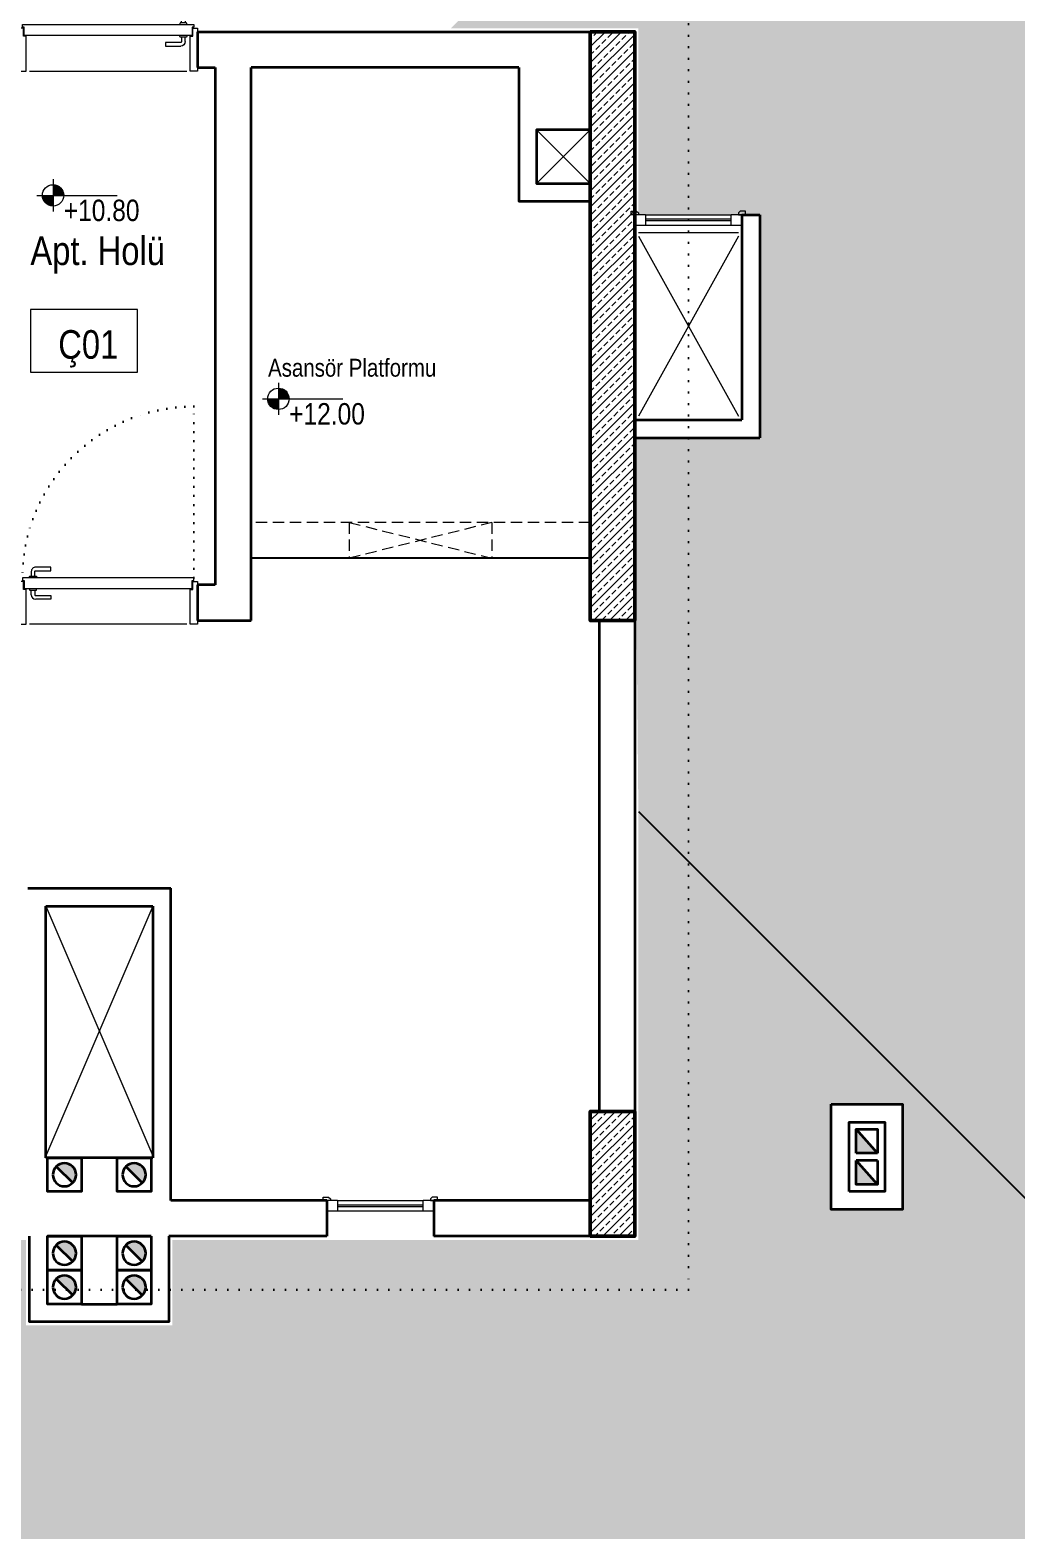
# Model space of a CAD drawing. Header units: millimetres. Extents: x 1852829 to 1882754, y -270850 to -231658.
# Drawn here: x 1869724 to 1870276, y -243653 to -242812 of the extents above; entities that cross this region are included whole.
import ezdxf
from ezdxf.enums import TextEntityAlignment as Align

# ---------------------------------------------------------------- set-up
doc = ezdxf.new("R2010")
doc.units = ezdxf.units.MM
for name, pattern in [('DOT', [0.25, 0, -0.25]), ('izdüşüm arka', [3.175, 0, -3.175]), ('izdüşüm ön', [9.525, 6.35, -3.175])]:
    doc.linetypes.add(name, pattern=pattern)
for name, color, linetype, lineweight in [('a_ba', 6, 'Continuous', 50), ('a_doğrama', 251, 'Continuous', 20), ('a_duvar', 251, 'Continuous', 35), ('a_görünüş', 32, 'Continuous', 25), ('a_görünüş_ince', 8, 'Continuous', 20), ('a_hatch_ba', 252, 'Continuous', 13), ('a_hatch_misc', 251, 'Continuous', 15), ('a_izdüşüm_arka', 251, 'izdüşüm arka', 30), ('a_izdüşüm_ön', 6, 'izdüşüm ön', 9), ('a_not_kot', 251, 'Continuous', 13), ('a_not_mahal', 253, 'Continuous', 5), ('a_not_misc', 144, 'Continuous', 5), ('a_not_text', 7, 'Continuous', 13)]:
    doc.layers.add(name, color=color, linetype=linetype, lineweight=lineweight)
doc.styles.get("Standard").update_dxf_attribs({"font": 'ARIALN.TTF'})

# ---------------------------------------------------------------- blocks, each defined once
blk = doc.blocks.new('baca_şönt')
at = {"layer": 'a_duvar'}
h = blk.add_hatch(color=256, dxfattribs=at)
h.dxf.hatch_style = 1
h.paths.add_polyline_path([(21.5, -5), (21.5, -17), (35, -17)])
h.paths.add_polyline_path([(4, -5), (4, -17), (17.5, -17)])
for p, q in [((4, -5), (17.5, -17)), ((17.5, -5), (17.5, -17)), ((21.5, -5), (21.5, -17)), ((21.5, -5), (35, -17))]:
    blk.add_line(p, q, dxfattribs=at)
blk.add_lwpolyline([(0, -21), (39, -21), (39, -1), (0, -1)], close=True, dxfattribs=at)
for points in [[(17.5, -5), (4, -5), (4, -17), (17.5, -17)], [(21.5, -17), (35, -17), (35, -5), (21.5, -5)]]:
    blk.add_lwpolyline(points, dxfattribs=at)
blk = doc.blocks.new('baca_müstakil')
at = {"layer": 'a_duvar'}
h = blk.add_hatch(color=256, dxfattribs=at)
h.dxf.hatch_style = 1
h.paths.add_polyline_path([(4.9, -4.9, 0.198912), (3, -9.5, 0.668179), (14.1, -14.1)])
blk.add_line((4.9, -4.9), (14.1, -14.1), dxfattribs=at)
blk.add_lwpolyline([(0, -19), (19, -19), (19, 0), (0, 0)], close=True, dxfattribs=at)
blk.add_circle((9.5, -9.5), 6.5, dxfattribs=at)
blk = doc.blocks.new('K1')
at = {"layer": 'a_doğrama', "color": 251}
for points in [[(-17.5, -2.5), (-22, -2.5), (-22, 0), (2, 0), (2, -4), (-17.5, -4), (-17.5, -2.5)], [(-27.5, -93.1), (-25, -93.1)], [(-17.5, -97.5), (-22, -97.5), (-22, -100), (2, -100), (2, -96), (-17.5, -96), (-17.5, -97.5)], [(-14.5, -93.1), (-17, -93.1)]]:
    blk.add_lwpolyline(points, dxfattribs=at)
blk.add_lwpolyline([(-18, -14), (-18, -4), (-18, -3), (-22.5, -3), (-22.5, -2.5), (-22.5, -2), (-24, -2), (-24, -2.5), (-24, -12.5), (-24, -88), (-24, -97.5), (-24, -98), (-22.5, -98), (-22.5, -97.5), (-22.5, -97), (-18, -97), (-18, -96), (-18, -86.5)], close=True, dxfattribs=at)
for points in [[(-25, -91.1), (-27.5, -91.1, -0.414214), (-28, -90.6), (-28, -82.1), (-30, -82.1), (-30, -90.6)], [(-17, -91.1), (-14.5, -91.1, 0.414214), (-14, -90.6), (-14, -82.1), (-12, -82.1), (-12, -90.6)], [(-24, -94.1), (-24.5, -94.1, -0.414214), (-25, -93.6), (-25, -90.6, -0.414214), (-24.5, -90.1), (-24, -90.1)], [(-18, -94.1), (-17.5, -94.1, 0.414214), (-17, -93.6), (-17, -90.6, 0.414214), (-17.5, -90.1), (-18, -90.1)]]:
    blk.add_lwpolyline(points, format="xyb", dxfattribs=at)
for centre, start, end in [((-27.5, -90.6), 180, 270), ((-14.5, -90.6), 270, 0)]:
    blk.add_arc(centre, 2.5, start, end, dxfattribs=at)
at = {"layer": 'a_görünüş_ince', "color": 251}
blk.add_line((2, -6), (2, -94), dxfattribs=at)
at = {"layer": 'a_izdüşüm_arka', "color": 251, "linetype": 'DOT', "ltscale": 20}
blk.add_line((-24, -2), (-120, -2), dxfattribs=at)
blk.add_arc((-24, -2), 96, 180, 270, dxfattribs=at)
blk = doc.blocks.new('sembol_kot')
at = {"layer": 'a_not_kot'}
for points in [[(0, 10), (0, 0), (10, 0, 0.414214)], [(0, 0), (-10, 0, 0.414214), (0, -10)]]:
    blk.add_hatch(color=256, dxfattribs=at).paths.add_polyline_path(points)
for p, q in [((0, 15), (0, -15)), ((-15, 0), (60, 0))]:
    blk.add_line(p, q, dxfattribs=at)
blk.add_circle((0, 0), 10, dxfattribs=at)
blk = doc.blocks.new('M1')
at = {"layer": 'a_doğrama', "linetype": 'Continuous'}
for p, q in [((-24, 6), (-30, 6)), ((-30, 0), (-30, 6)), ((-24, 0), (-30, 0)), ((-24, 0), (-24, 6)), ((30, 6), (24, 6)), ((24, 6), (24, 0)), ((30, 0), (30, 6)), ((30, 0), (24, 0))]:
    blk.add_line(p, q, dxfattribs=at)
at = {"layer": 'a_doğrama'}
for p, q in [((24, 3.5), (-24, 3.5)), ((24, 2.5), (-24, 2.5))]:
    blk.add_line(p, q, dxfattribs=at)
for points in [[(-28, -1), (-28, 0), (-32, 0), (-32, -2), (-29, -2)], [(28, -1), (28, 0), (32, 0), (32, -2), (29, -2)]]:
    blk.add_lwpolyline(points, close=True, dxfattribs=at)
at = {"layer": 'a_görünüş_ince'}
for p, q in [((24, 6), (-24, 6)), ((-24, 0), (24, 0))]:
    blk.add_line(p, q, dxfattribs=at)

msp = doc.modelspace()

# ---------------------------------------------------------------- hatches: boundary and pattern name
at = {"layer": 'a_hatch_misc', "ltscale": 10}
h = msp.add_hatch(dxfattribs=at)
h.set_pattern_fill('AR-RSHKE', color=256, scale=0.15, angle=90)
h.set_pattern_definition([(90, (-86834.217, 1413.03), (-45.72, 97.155), [22.86, -19.05, 26.67, -11.43, 34.29, -15.24]), (90, (-86836.122, 1435.89), (-45.72, 97.155), [19.05, -72.39, 15.24, -22.86]), (90, (-86831.36, 1481.61), (-45.72, 97.155), [11.43, -118.11]), (180, (-86834.217, 1413.03), (-45.72, -32.385), [43.815, -139.065]), (180, (-86834.217, 1435.89), (-45.72, -32.385), [42.8625, -140.0175]), (180, (-86834.217, 1454.94), (-45.72, -32.385), [40.005, -142.875]), (180, (-86831.36, 1481.61), (-45.72, -32.385), [43.815, -139.065]), (180, (-86831.36, 1493.04), (-45.72, -32.385), [43.815, -139.065]), (180, (-86834.217, 1527.33), (-45.72, -32.385), [41.91, -140.97])])
h.paths.add_polyline_path([(1871002.71, -241768.23), (1869959.71, -242811.23), (1870064.71, -242811.23), (1870064.71, -242915.73), (1870132.71, -242915.73), (1870132.71, -243040.73), (1870062.71, -243040.73), (1870064.71, -243250.23), (1871002.71, -244188.23)])
h.paths.add_polyline_path([(1870747.71, -242542.23), (1870747.71, -242483.23), (1870787.71, -242483.23), (1870787.71, -242542.23)], flags=16)
h.paths.add_polyline_path([(1870360.71, -242936.73), (1870360.71, -242975.73), (1870341.71, -242975.73), (1870341.71, -243019.73), (1870302.71, -243019.73), (1870302.71, -242975.73), (1870302.71, -242936.73)], flags=16)
h.paths.add_polyline_path([(1870748.71, -243478.23), (1870787.71, -243478.23), (1870787.71, -243517.23), (1870748.71, -243517.23)], flags=16)
h = msp.add_hatch(dxfattribs=at)
h.set_pattern_fill('AR-RSHKE', color=256, scale=0.15)
h.set_pattern_definition([(0, (-86834.217, 1413.03), (97.155, 45.72), [22.86, -19.05, 26.67, -11.43, 34.29, -15.24]), (0, (-86811.357, 1414.935), (97.155, 45.72), [19.05, -72.39, 15.24, -22.86]), (0, (-86765.637, 1410.17), (97.155, 45.72), [11.43, -118.11]), (90, (-86834.217, 1413.03), (-32.385, 45.72), [43.815, -139.065]), (90, (-86811.357, 1413.03), (-32.385, 45.72), [42.8625, -140.0175]), (90, (-86792.307, 1413.03), (-32.385, 45.72), [40.005, -142.875]), (90, (-86765.637, 1410.172), (-32.385, 45.72), [43.815, -139.065]), (90, (-86754.207, 1410.172), (-32.385, 45.72), [43.815, -139.065]), (90, (-86719.917, 1413.03), (-32.385, 45.72), [41.91, -140.97])])
h.paths.add_polyline_path([(1870064.71, -243250.23), (1870064.71, -243490.23), (1869803.71, -243490.23), (1869803.71, -243538.23), (1869721.71, -243538.23), (1869721.71, -243490.23), (1869385.71, -243490.23), (1869385.71, -243325.23), (1868522.71, -244188.23), (1871002.71, -244188.23)])
h.paths.add_polyline_path([(1870172.71, -243473.23), (1870172.71, -243414.23), (1870212.71, -243414.23), (1870212.71, -243473.23)], flags=16)
h.paths.add_polyline_path([(1869352.71, -243473.23), (1869312.71, -243473.23), (1869312.71, -243414.23), (1869352.71, -243414.23)], flags=16)

# ---------------------------------------------------------------- linework, layer by layer
at = {"layer": 'a_ba', "color": 253}
for points in [[(1870037.71, -242813.23), (1870062.71, -242813.23), (1870062.71, -243143.23), (1870037.71, -243143.23), (1870037.71, -243118.23), (1870037.71, -243118.23), (1870037.71, -242838.23), (1870037.71, -242838.23)], [(1870037.71, -243488.23), (1870062.71, -243488.23), (1870062.71, -243418.23), (1870037.71, -243418.23)]]:
    msp.add_lwpolyline(points, close=True, dxfattribs=at)
at = {"layer": 'a_duvar'}
for p, q in [((1869827.71, -242833.23), (1869827.71, -243123.23)), ((1869847.71, -243143.23), (1869847.71, -242833.23)), ((1869997.71, -242833.23), (1869847.71, -242833.23)), ((1870037.71, -242868.23), (1870037.71, -243088.23)), ((1870062.71, -242915.73), (1870062.71, -242915.73)), ((1870122.71, -242915.73), (1870122.71, -243030.73)), ((1870132.71, -242915.73), (1870132.71, -243040.73)), ((1870062.71, -243020.73), (1870062.71, -243020.73)), ((1870062.71, -243040.73), (1870062.71, -243040.73)), ((1869827.71, -243123.23), (1869817.71, -243123.23)), ((1869817.71, -243143.23), (1869847.71, -243143.23)), ((1869722.71, -243293.23), (1869802.71, -243293.23)), ((1869802.71, -243468.23), (1869802.71, -243293.23)), ((1869732.71, -243303.23), (1869792.71, -243303.23)), ((1869732.71, -243444.23), (1869732.71, -243303.23)), ((1869792.71, -243303.23), (1869792.71, -243444.23))]:
    msp.add_line(p, q, dxfattribs=at)
for points in [[(1869817.71, -242813.23), (1870037.71, -242813.23)], [(1869817.71, -242813.23), (1869817.71, -242833.23)], [(1869817.71, -242833.23), (1869827.71, -242833.23)], [(1869997.71, -242833.23), (1869997.71, -242908.23), (1870037.71, -242908.23)], [(1870037.71, -242868.23), (1870007.71, -242868.23), (1870007.71, -242898.23), (1870037.71, -242898.23)], [(1870122.71, -242915.73), (1870132.71, -242915.73)], [(1870062.71, -243030.73), (1870122.71, -243030.73)], [(1870062.71, -243040.73), (1870132.71, -243040.73)], [(1869817.71, -243123.23), (1869817.71, -243143.23)], [(1870042.71, -243143.23), (1870042.71, -243418.23)], [(1870062.71, -243143.24), (1870062.71, -243418.23)], [(1869792.71, -243444.23), (1869732.71, -243444.23)], [(1869890.21, -243468.23), (1869802.71, -243468.23)], [(1869890.21, -243468.23), (1869890.21, -243488.23)], [(1870037.71, -243468.23), (1869950.21, -243468.23)], [(1869950.21, -243468.23), (1869950.21, -243488.23)], [(1869801.71, -243488.23), (1869801.71, -243536.23), (1869723.71, -243536.23), (1869723.71, -243488.23)], [(1869791.71, -243488.23), (1869733.71, -243488.23)], [(1869890.21, -243488.23), (1869801.71, -243488.23)], [(1870037.71, -243488.23), (1869950.21, -243488.23)], [(1869752.71, -243526.23), (1869772.71, -243526.23)]]:
    msp.add_lwpolyline(points, dxfattribs=at)
msp.add_lwpolyline([(1870172.71, -243414.23), (1870212.71, -243414.23), (1870212.71, -243473.23), (1870172.71, -243473.23)], close=True, dxfattribs=at)
at = {"layer": 'a_görünüş', "color": 251}
for p, q in [((1870037.71, -243108.23), (1869847.71, -243108.23)), ((1870062.71, -243248.23), (1870062.71, -243248.23)), ((1870064.71, -243250.23), (1871002.71, -244188.23))]:
    msp.add_line(p, q, dxfattribs=at)
at = {"layer": 'a_görünüş_ince'}
msp.add_lwpolyline([(1870064.71, -242925.73), (1870120.71, -242925.73)], dxfattribs=at)
at = {"layer": 'a_hatch_ba', "linetype": 'Continuous'}
for p, q in [((1870037.71, -242821.72), (1870046.2, -242813.23)), ((1870037.71, -242830.7), (1870055.18, -242813.23)), ((1870037.71, -242839.68), (1870062.71, -242814.68)), ((1870037.71, -242817.23), (1870038.55, -242816.39)), ((1870039.68, -242815.26), (1870041.71, -242813.23)), ((1870044.17, -242819.75), (1870046.41, -242817.51)), ((1870047.53, -242816.39), (1870049.78, -242814.14)), ((1870055.39, -242817.51), (1870057.64, -242815.26)), ((1870058.76, -242814.14), (1870059.67, -242813.23)), ((1870037.71, -242848.66), (1870062.71, -242823.66)), ((1870037.71, -242826.21), (1870039.68, -242824.24)), ((1870040.8, -242823.12), (1870043.04, -242820.88)), ((1870045.29, -242827.61), (1870047.53, -242825.37)), ((1870048.66, -242824.24), (1870050.9, -242822)), ((1870052.02, -242820.88), (1870054.27, -242818.63)), ((1870056.51, -242825.37), (1870058.76, -242823.12)), ((1870059.88, -242822), (1870062.13, -242819.75)), ((1870037.71, -242857.64), (1870062.71, -242832.64)), ((1870038.55, -242834.35), (1870040.8, -242832.1)), ((1870041.92, -242830.98), (1870044.17, -242828.73)), ((1870046.41, -242835.47), (1870048.66, -242833.22)), ((1870049.78, -242832.1), (1870052.02, -242829.86)), ((1870053.15, -242828.73), (1870055.39, -242826.49)), ((1870054.27, -242836.59), (1870056.51, -242834.35)), ((1870057.64, -242833.22), (1870059.88, -242830.98)), ((1870061, -242829.86), (1870062.71, -242828.15)), ((1870037.71, -242866.62), (1870062.71, -242841.62)), ((1870039.68, -242842.21), (1870041.92, -242839.96)), ((1870043.04, -242838.84), (1870045.29, -242836.59)), ((1870047.53, -242843.33), (1870049.78, -242841.08)), ((1870050.9, -242839.96), (1870053.15, -242837.71)), ((1870055.39, -242844.45), (1870057.64, -242842.21)), ((1870058.76, -242841.08), (1870061, -242838.84)), ((1870062.13, -242837.71), (1870062.71, -242837.13)), ((1870037.71, -242844.17), (1870038.55, -242843.33)), ((1870037.71, -242875.6), (1870062.71, -242850.6)), ((1870037.71, -242853.15), (1870039.68, -242851.19)), ((1870040.8, -242850.06), (1870043.04, -242847.82)), ((1870044.17, -242846.7), (1870046.41, -242844.45)), ((1870048.66, -242851.19), (1870050.9, -242848.94)), ((1870052.02, -242847.82), (1870054.27, -242845.57)), ((1870056.51, -242852.31), (1870058.76, -242850.06)), ((1870059.88, -242848.94), (1870062.13, -242846.7)), ((1870037.71, -242884.58), (1870062.71, -242859.58)), ((1870038.55, -242861.29), (1870040.8, -242859.04)), ((1870041.92, -242857.92), (1870044.17, -242855.68)), ((1870045.29, -242854.55), (1870047.53, -242852.31)), ((1870049.78, -242859.04), (1870052.02, -242856.8)), ((1870053.15, -242855.68), (1870055.39, -242853.43)), ((1870057.64, -242860.17), (1870059.88, -242857.92)), ((1870061, -242856.8), (1870062.71, -242855.09)), ((1870039.68, -242869.15), (1870041.92, -242866.9)), ((1870043.04, -242865.78), (1870045.29, -242863.53)), ((1870046.41, -242862.41), (1870048.66, -242860.17)), ((1870047.53, -242870.27), (1870049.78, -242868.02)), ((1870050.9, -242866.9), (1870053.15, -242864.66)), ((1870054.27, -242863.53), (1870056.51, -242861.29)), ((1870058.76, -242868.02), (1870061, -242865.78)), ((1870062.13, -242864.66), (1870062.71, -242864.07)), ((1870037.71, -242893.56), (1870062.71, -242868.56)), ((1870037.71, -242871.11), (1870038.55, -242870.27)), ((1870040.8, -242877), (1870043.04, -242874.76)), ((1870044.17, -242873.64), (1870046.41, -242871.39)), ((1870048.66, -242878.13), (1870050.9, -242875.88)), ((1870052.02, -242874.76), (1870054.27, -242872.51)), ((1870055.39, -242871.39), (1870057.64, -242869.15)), ((1870059.88, -242875.88), (1870062.13, -242873.64)), ((1870037.71, -242902.54), (1870062.71, -242877.54)), ((1870037.71, -242880.09), (1870039.68, -242878.13)), ((1870041.92, -242884.86), (1870044.17, -242882.62)), ((1870045.29, -242881.49), (1870047.53, -242879.25)), ((1870049.78, -242885.98), (1870052.02, -242883.74)), ((1870053.15, -242882.62), (1870055.39, -242880.37)), ((1870056.51, -242879.25), (1870058.76, -242877)), ((1870057.64, -242887.11), (1870059.88, -242884.86)), ((1870061, -242883.74), (1870062.71, -242882.03)), ((1870037.71, -242911.52), (1870062.71, -242886.52)), ((1870038.55, -242888.23), (1870040.8, -242885.98)), ((1870043.04, -242892.72), (1870045.29, -242890.47)), ((1870046.41, -242889.35), (1870048.66, -242887.11)), ((1870050.9, -242893.84), (1870053.15, -242891.6)), ((1870054.27, -242890.47), (1870056.51, -242888.23)), ((1870058.76, -242894.96), (1870061, -242892.72)), ((1870062.13, -242891.6), (1870062.71, -242891.01)), ((1870037.71, -242920.5), (1870062.71, -242895.5)), ((1870037.71, -242898.05), (1870038.55, -242897.21)), ((1870039.68, -242896.09), (1870041.92, -242893.84)), ((1870040.8, -242903.94), (1870043.04, -242901.7)), ((1870044.17, -242900.58), (1870046.41, -242898.33)), ((1870047.53, -242897.21), (1870049.78, -242894.96)), ((1870052.02, -242901.7), (1870054.27, -242899.45)), ((1870055.39, -242898.33), (1870057.64, -242896.09)), ((1870059.88, -242902.82), (1870062.13, -242900.58)), ((1870037.71, -242929.48), (1870062.71, -242904.48)), ((1870037.71, -242907.03), (1870039.68, -242905.07)), ((1870041.92, -242911.8), (1870044.17, -242909.56)), ((1870045.29, -242908.43), (1870047.53, -242906.19)), ((1870048.66, -242905.07), (1870050.9, -242902.82)), ((1870053.15, -242909.56), (1870055.39, -242907.31)), ((1870056.51, -242906.19), (1870058.76, -242903.94)), ((1870061, -242910.68), (1870062.71, -242908.97)), ((1870037.71, -242938.46), (1870062.71, -242913.46)), ((1870038.55, -242915.17), (1870040.8, -242912.92)), ((1870043.04, -242919.66), (1870045.29, -242917.41)), ((1870046.41, -242916.29), (1870048.66, -242914.05)), ((1870049.78, -242912.92), (1870052.02, -242910.68)), ((1870050.9, -242920.78), (1870053.15, -242918.54)), ((1870054.27, -242917.41), (1870056.51, -242915.17)), ((1870057.64, -242914.05), (1870059.88, -242911.8)), ((1870062.13, -242918.54), (1870062.71, -242917.96)), ((1870037.71, -242947.44), (1870062.71, -242922.45)), ((1870037.71, -242924.99), (1870038.55, -242924.15)), ((1870039.68, -242923.03), (1870041.92, -242920.78)), ((1870044.17, -242927.52), (1870046.41, -242925.27)), ((1870047.53, -242924.15), (1870049.78, -242921.9)), ((1870052.02, -242928.64), (1870054.27, -242926.39)), ((1870055.39, -242925.27), (1870057.64, -242923.03)), ((1870058.76, -242921.9), (1870061, -242919.66)), ((1870037.71, -242956.42), (1870062.71, -242931.43)), ((1870037.71, -242933.97), (1870039.68, -242932.01)), ((1870040.8, -242930.89), (1870043.04, -242928.64)), ((1870045.29, -242935.38), (1870047.53, -242933.13)), ((1870048.66, -242932.01), (1870050.9, -242929.76)), ((1870053.15, -242936.5), (1870055.39, -242934.25)), ((1870056.51, -242933.13), (1870058.76, -242930.89)), ((1870059.88, -242929.76), (1870062.13, -242927.52)), ((1870037.71, -242965.4), (1870062.71, -242940.41)), ((1870038.55, -242942.11), (1870040.8, -242939.87)), ((1870041.92, -242938.74), (1870044.17, -242936.5)), ((1870046.41, -242943.23), (1870048.66, -242940.99)), ((1870049.78, -242939.87), (1870052.02, -242937.62)), ((1870054.27, -242944.36), (1870056.51, -242942.11)), ((1870057.64, -242940.99), (1870059.88, -242938.74)), ((1870061, -242937.62), (1870062.71, -242935.92)), ((1870037.71, -242974.38), (1870062.71, -242949.39)), ((1870037.71, -242951.93), (1870038.55, -242951.09)), ((1870039.68, -242949.97), (1870041.92, -242947.72)), ((1870043.04, -242946.6), (1870045.29, -242944.36)), ((1870044.17, -242954.46), (1870046.41, -242952.21)), ((1870047.53, -242951.09), (1870049.78, -242948.85)), ((1870050.9, -242947.72), (1870053.15, -242945.48)), ((1870055.39, -242952.21), (1870057.64, -242949.97)), ((1870058.76, -242948.85), (1870061, -242946.6)), ((1870062.13, -242945.48), (1870062.71, -242944.9)), ((1870037.71, -242983.36), (1870062.71, -242958.37)), ((1870037.71, -242960.91), (1870039.68, -242958.95)), ((1870040.8, -242957.83), (1870043.04, -242955.58)), ((1870045.29, -242962.32), (1870047.53, -242960.07)), ((1870048.66, -242958.95), (1870050.9, -242956.7)), ((1870052.02, -242955.58), (1870054.27, -242953.34)), ((1870056.51, -242960.07), (1870058.76, -242957.83)), ((1870059.88, -242956.7), (1870062.13, -242954.46)), ((1870037.71, -242992.34), (1870062.71, -242967.35)), ((1870038.55, -242969.05), (1870040.8, -242966.81)), ((1870041.92, -242965.68), (1870044.17, -242963.44)), ((1870046.41, -242970.17), (1870048.66, -242967.93)), ((1870049.78, -242966.81), (1870052.02, -242964.56)), ((1870053.15, -242963.44), (1870055.39, -242961.19)), ((1870054.27, -242971.3), (1870056.51, -242969.05)), ((1870057.64, -242967.93), (1870059.88, -242965.68)), ((1870061, -242964.56), (1870062.71, -242962.86)), ((1870037.71, -243001.32), (1870062.71, -242976.33)), ((1870039.68, -242976.91), (1870041.92, -242974.66)), ((1870043.04, -242973.54), (1870045.29, -242971.3)), ((1870047.53, -242978.03), (1870049.78, -242975.79)), ((1870050.9, -242974.66), (1870053.15, -242972.42)), ((1870055.39, -242979.15), (1870057.64, -242976.91)), ((1870058.76, -242975.79), (1870061, -242973.54)), ((1870062.13, -242972.42), (1870062.71, -242971.84)), ((1870037.71, -242978.87), (1870038.55, -242978.03)), ((1870037.71, -243010.31), (1870062.71, -242985.31)), ((1870037.71, -242987.85), (1870039.68, -242985.89)), ((1870040.8, -242984.77), (1870043.04, -242982.52)), ((1870044.17, -242981.4), (1870046.41, -242979.15)), ((1870048.66, -242985.89), (1870050.9, -242983.64)), ((1870052.02, -242982.52), (1870054.27, -242980.28)), ((1870056.51, -242987.01), (1870058.76, -242984.77)), ((1870059.88, -242983.64), (1870062.13, -242981.4)), ((1870037.71, -243019.29), (1870062.71, -242994.29)), ((1870038.55, -242995.99), (1870040.8, -242993.75)), ((1870041.92, -242992.62), (1870044.17, -242990.38)), ((1870045.29, -242989.26), (1870047.53, -242987.01)), ((1870049.78, -242993.75), (1870052.02, -242991.5)), ((1870053.15, -242990.38), (1870055.39, -242988.13)), ((1870057.64, -242994.87), (1870059.88, -242992.62)), ((1870061, -242991.5), (1870062.71, -242989.8)), ((1870039.68, -243003.85), (1870041.92, -243001.6)), ((1870043.04, -243000.48), (1870045.29, -242998.24)), ((1870046.41, -242997.11), (1870048.66, -242994.87)), ((1870047.53, -243004.97), (1870049.78, -243002.73)), ((1870050.9, -243001.6), (1870053.15, -242999.36)), ((1870054.27, -242998.24), (1870056.51, -242995.99)), ((1870058.76, -243002.73), (1870061, -243000.48)), ((1870062.13, -242999.36), (1870062.71, -242998.78)), ((1870037.71, -243028.27), (1870062.71, -243003.27)), ((1870037.71, -243005.81), (1870038.55, -243004.97)), ((1870040.8, -243011.71), (1870043.04, -243009.46)), ((1870044.17, -243008.34), (1870046.41, -243006.09)), ((1870048.66, -243012.83), (1870050.9, -243010.58)), ((1870052.02, -243009.46), (1870054.27, -243007.22)), ((1870055.39, -243006.09), (1870057.64, -243003.85)), ((1870059.88, -243010.58), (1870062.13, -243008.34)), ((1870037.71, -243037.25), (1870062.71, -243012.25)), ((1870037.71, -243014.8), (1870039.68, -243012.83)), ((1870041.92, -243019.57), (1870044.17, -243017.32)), ((1870045.29, -243016.2), (1870047.53, -243013.95)), ((1870049.78, -243020.69), (1870052.02, -243018.44)), ((1870053.15, -243017.32), (1870055.39, -243015.07)), ((1870056.51, -243013.95), (1870058.76, -243011.71)), ((1870057.64, -243021.81), (1870059.88, -243019.57)), ((1870061, -243018.44), (1870062.71, -243016.74)), ((1870037.71, -243046.23), (1870062.71, -243021.23)), ((1870038.55, -243022.93), (1870040.8, -243020.69)), ((1870043.04, -243027.42), (1870045.29, -243025.18)), ((1870046.41, -243024.06), (1870048.66, -243021.81)), ((1870050.9, -243028.55), (1870053.15, -243026.3)), ((1870054.27, -243025.18), (1870056.51, -243022.93)), ((1870058.76, -243029.67), (1870061, -243027.42)), ((1870062.13, -243026.3), (1870062.71, -243025.72)), ((1870037.71, -243055.21), (1870062.71, -243030.21)), ((1870037.71, -243032.76), (1870038.55, -243031.91)), ((1870039.68, -243030.79), (1870041.92, -243028.55)), ((1870040.8, -243038.65), (1870043.04, -243036.4)), ((1870044.17, -243035.28), (1870046.41, -243033.04)), ((1870047.53, -243031.91), (1870049.78, -243029.67)), ((1870052.02, -243036.4), (1870054.27, -243034.16)), ((1870055.39, -243033.04), (1870057.64, -243030.79)), ((1870059.88, -243037.53), (1870062.13, -243035.28)), ((1870037.71, -243064.19), (1870062.71, -243039.19)), ((1870037.71, -243041.74), (1870039.68, -243039.77)), ((1870041.92, -243046.51), (1870044.17, -243044.26)), ((1870045.29, -243043.14), (1870047.53, -243040.89)), ((1870048.66, -243039.77), (1870050.9, -243037.53)), ((1870053.15, -243044.26), (1870055.39, -243042.02)), ((1870056.51, -243040.89), (1870058.76, -243038.65)), ((1870061, -243045.38), (1870062.71, -243043.68)), ((1870037.71, -243073.17), (1870062.71, -243048.17)), ((1870038.55, -243049.87), (1870040.8, -243047.63)), ((1870043.04, -243054.36), (1870045.29, -243052.12)), ((1870046.41, -243051), (1870048.66, -243048.75)), ((1870049.78, -243047.63), (1870052.02, -243045.38)), ((1870050.9, -243055.49), (1870053.15, -243053.24)), ((1870054.27, -243052.12), (1870056.51, -243049.87)), ((1870057.64, -243048.75), (1870059.88, -243046.51)), ((1870062.13, -243053.24), (1870062.71, -243052.66)), ((1870037.71, -243082.15), (1870062.71, -243057.15)), ((1870037.71, -243059.7), (1870038.55, -243058.85)), ((1870039.68, -243057.73), (1870041.92, -243055.49)), ((1870044.17, -243062.22), (1870046.41, -243059.98)), ((1870047.53, -243058.85), (1870049.78, -243056.61)), ((1870052.02, -243063.34), (1870054.27, -243061.1)), ((1870055.39, -243059.98), (1870057.64, -243057.73)), ((1870058.76, -243056.61), (1870061, -243054.36)), ((1870037.71, -243091.13), (1870062.71, -243066.13)), ((1870037.71, -243068.68), (1870039.68, -243066.71)), ((1870040.8, -243065.59), (1870043.04, -243063.34)), ((1870045.29, -243070.08), (1870047.53, -243067.83)), ((1870048.66, -243066.71), (1870050.9, -243064.47)), ((1870053.15, -243071.2), (1870055.39, -243068.96)), ((1870056.51, -243067.83), (1870058.76, -243065.59)), ((1870059.88, -243064.47), (1870062.13, -243062.22)), ((1870037.71, -243100.11), (1870062.71, -243075.11)), ((1870038.55, -243076.81), (1870040.8, -243074.57)), ((1870041.92, -243073.45), (1870044.17, -243071.2)), ((1870046.41, -243077.94), (1870048.66, -243075.69)), ((1870049.78, -243074.57), (1870052.02, -243072.32)), ((1870054.27, -243079.06), (1870056.51, -243076.81)), ((1870057.64, -243075.69), (1870059.88, -243073.45)), ((1870061, -243072.32), (1870062.71, -243070.62)), ((1870037.71, -243109.09), (1870062.71, -243084.09)), ((1870037.71, -243086.64), (1870038.55, -243085.79)), ((1870039.68, -243084.67), (1870041.92, -243082.43)), ((1870043.04, -243081.3), (1870045.29, -243079.06)), ((1870044.17, -243089.16), (1870046.41, -243086.92)), ((1870047.53, -243085.79), (1870049.78, -243083.55)), ((1870050.9, -243082.43), (1870053.15, -243080.18)), ((1870055.39, -243086.92), (1870057.64, -243084.67)), ((1870058.76, -243083.55), (1870061, -243081.3)), ((1870062.13, -243080.18), (1870062.71, -243079.6)), ((1870037.71, -243118.07), (1870062.71, -243093.07)), ((1870037.71, -243095.62), (1870039.68, -243093.65)), ((1870040.8, -243092.53), (1870043.04, -243090.28)), ((1870045.29, -243097.02), (1870047.53, -243094.77)), ((1870048.66, -243093.65), (1870050.9, -243091.41)), ((1870052.02, -243090.28), (1870054.27, -243088.04)), ((1870056.51, -243094.77), (1870058.76, -243092.53)), ((1870059.88, -243091.41), (1870062.13, -243089.16)), ((1870037.71, -243127.05), (1870062.71, -243102.05)), ((1870038.55, -243103.75), (1870040.8, -243101.51)), ((1870041.92, -243100.39), (1870044.17, -243098.14)), ((1870046.41, -243104.88), (1870048.66, -243102.63)), ((1870049.78, -243101.51), (1870052.02, -243099.26)), ((1870053.15, -243098.14), (1870055.39, -243095.9)), ((1870054.27, -243106), (1870056.51, -243103.75)), ((1870057.64, -243102.63), (1870059.88, -243100.39)), ((1870061, -243099.26), (1870062.71, -243097.56)), ((1870037.71, -243136.03), (1870062.71, -243111.03)), ((1870039.68, -243111.61), (1870041.92, -243109.37)), ((1870043.04, -243108.25), (1870045.29, -243106)), ((1870047.53, -243112.74), (1870049.78, -243110.49)), ((1870050.9, -243109.37), (1870053.15, -243107.12)), ((1870055.39, -243113.86), (1870057.64, -243111.61)), ((1870058.76, -243110.49), (1870061, -243108.25)), ((1870062.13, -243107.12), (1870062.71, -243106.54)), ((1870037.71, -243113.58), (1870038.55, -243112.74)), ((1870037.71, -243122.56), (1870039.68, -243120.59)), ((1870039.49, -243143.23), (1870062.71, -243120.01)), ((1870040.8, -243119.47), (1870043.04, -243117.23)), ((1870044.17, -243116.1), (1870046.41, -243113.86)), ((1870048.66, -243120.59), (1870050.9, -243118.35)), ((1870052.02, -243117.23), (1870054.27, -243114.98)), ((1870056.51, -243121.72), (1870058.76, -243119.47)), ((1870059.88, -243118.35), (1870062.13, -243116.1)), ((1870038.55, -243130.7), (1870040.8, -243128.45)), ((1870041.92, -243127.33), (1870044.17, -243125.08)), ((1870045.29, -243123.96), (1870047.53, -243121.72)), ((1870048.47, -243143.23), (1870062.71, -243128.99)), ((1870049.78, -243128.45), (1870052.02, -243126.21)), ((1870053.15, -243125.08), (1870055.39, -243122.84)), ((1870057.64, -243129.57), (1870059.88, -243127.33)), ((1870061, -243126.21), (1870062.71, -243124.5)), ((1870039.68, -243138.55), (1870041.92, -243136.31)), ((1870043.04, -243135.19), (1870045.29, -243132.94)), ((1870046.41, -243131.82), (1870048.66, -243129.57)), ((1870050.9, -243136.31), (1870053.15, -243134.06)), ((1870054.27, -243132.94), (1870056.51, -243130.7)), ((1870058.76, -243137.43), (1870061, -243135.19)), ((1870062.13, -243134.06), (1870062.71, -243133.48)), ((1870037.71, -243140.52), (1870038.55, -243139.68)), ((1870044.17, -243143.04), (1870046.41, -243140.8)), ((1870047.53, -243139.68), (1870049.78, -243137.43)), ((1870052.96, -243143.23), (1870054.27, -243141.92)), ((1870055.39, -243140.8), (1870057.64, -243138.55)), ((1870057.45, -243143.23), (1870062.71, -243137.97)), ((1870061.94, -243143.23), (1870062.13, -243143.04)), ((1870037.71, -243423.4), (1870042.88, -243418.23)), ((1870037.71, -243432.38), (1870051.86, -243418.23)), ((1870037.71, -243441.36), (1870060.84, -243418.23)), ((1870037.71, -243418.91), (1870038.39, -243418.23)), ((1870041.92, -243423.68), (1870044.17, -243421.43)), ((1870045.29, -243420.31), (1870047.37, -243418.23)), ((1870049.78, -243424.8), (1870052.02, -243422.55)), ((1870053.15, -243421.43), (1870055.39, -243419.19)), ((1870061, -243422.55), (1870062.71, -243420.85)), ((1870037.71, -243450.34), (1870062.71, -243425.34)), ((1870038.55, -243427.04), (1870040.8, -243424.8)), ((1870043.04, -243431.53), (1870045.29, -243429.29)), ((1870046.41, -243428.17), (1870048.66, -243425.92)), ((1870050.9, -243432.66), (1870053.15, -243430.41)), ((1870054.27, -243429.29), (1870056.51, -243427.04)), ((1870057.64, -243425.92), (1870059.88, -243423.68)), ((1870058.76, -243433.78), (1870061, -243431.53)), ((1870062.13, -243430.41), (1870062.71, -243429.83)), ((1870037.71, -243459.32), (1870062.71, -243434.32)), ((1870037.71, -243436.87), (1870038.55, -243436.02)), ((1870039.68, -243434.9), (1870041.92, -243432.66)), ((1870044.17, -243439.39), (1870046.41, -243437.15)), ((1870047.53, -243436.02), (1870049.78, -243433.78)), ((1870052.02, -243440.51), (1870054.27, -243438.27)), ((1870055.39, -243437.15), (1870057.64, -243434.9)), ((1870059.88, -243441.64), (1870062.13, -243439.39)), ((1870037.71, -243468.3), (1870062.71, -243443.3)), ((1870037.71, -243445.85), (1870039.68, -243443.88)), ((1870040.8, -243442.76), (1870043.04, -243440.51)), ((1870041.92, -243450.62), (1870044.17, -243448.37)), ((1870045.29, -243447.25), (1870047.53, -243445)), ((1870048.66, -243443.88), (1870050.9, -243441.64)), ((1870053.15, -243448.37), (1870055.39, -243446.13)), ((1870056.51, -243445), (1870058.76, -243442.76)), ((1870061, -243449.49), (1870062.71, -243447.79)), ((1870037.71, -243477.28), (1870062.71, -243452.28)), ((1870038.55, -243453.98), (1870040.8, -243451.74)), ((1870043.04, -243458.48), (1870045.29, -243456.23)), ((1870046.41, -243455.11), (1870048.66, -243452.86)), ((1870049.78, -243451.74), (1870052.02, -243449.49)), ((1870054.27, -243456.23), (1870056.51, -243453.98)), ((1870057.64, -243452.86), (1870059.88, -243450.62)), ((1870062.13, -243457.35), (1870062.71, -243456.77)), ((1870037.71, -243486.26), (1870062.71, -243461.26)), ((1870037.71, -243463.81), (1870038.55, -243462.97)), ((1870039.68, -243461.84), (1870041.92, -243459.6)), ((1870044.17, -243466.33), (1870046.41, -243464.09)), ((1870047.53, -243462.97), (1870049.78, -243460.72)), ((1870050.9, -243459.6), (1870053.15, -243457.35)), ((1870052.02, -243467.46), (1870054.27, -243465.21)), ((1870055.39, -243464.09), (1870057.64, -243461.84)), ((1870058.76, -243460.72), (1870061, -243458.48)), ((1870037.71, -243472.79), (1870039.68, -243470.82)), ((1870040.8, -243469.7), (1870043.04, -243467.46)), ((1870044.72, -243488.23), (1870062.71, -243470.24)), ((1870045.29, -243474.19), (1870047.53, -243471.95)), ((1870048.66, -243470.82), (1870050.9, -243468.58)), ((1870053.15, -243475.31), (1870055.39, -243473.07)), ((1870056.51, -243471.95), (1870058.76, -243469.7)), ((1870059.88, -243468.58), (1870062.13, -243466.33)), ((1870038.55, -243480.93), (1870040.8, -243478.68)), ((1870041.92, -243477.56), (1870044.17, -243475.31)), ((1870046.41, -243482.05), (1870048.66, -243479.8)), ((1870049.78, -243478.68), (1870052.02, -243476.44)), ((1870053.7, -243488.23), (1870062.71, -243479.22)), ((1870054.27, -243483.17), (1870056.51, -243480.93)), ((1870057.64, -243479.8), (1870059.88, -243477.56)), ((1870061, -243476.44), (1870062.71, -243474.73)), ((1870040.23, -243488.23), (1870041.92, -243486.54)), ((1870043.04, -243485.42), (1870045.29, -243483.17)), ((1870049.21, -243488.23), (1870049.78, -243487.66)), ((1870050.9, -243486.54), (1870053.15, -243484.29)), ((1870058.76, -243487.66), (1870061, -243485.42)), ((1870062.13, -243484.29), (1870062.71, -243483.71)), ((1870062.68, -243488.23), (1870062.71, -243488.2))]:
    msp.add_line(p, q, dxfattribs=at)
at = {"layer": 'a_izdüşüm_arka', "ltscale": 2}
msp.add_lwpolyline([(1869357.71, -242783.23), (1870092.71, -242783.23), (1870092.71, -243518.23), (1869357.71, -243518.23)], close=True, dxfattribs=at)
at = {"layer": 'a_izdüşüm_ön', "color": 251}
msp.add_line((1870037.71, -243088.23), (1869847.71, -243088.23), dxfattribs=at)
for points in [[(1869902.71, -243088.23), (1869902.71, -243108.23)], [(1869982.71, -243088.23), (1869902.71, -243108.23)], [(1869902.71, -243088.23), (1869982.71, -243108.23)], [(1869982.71, -243088.23), (1869982.71, -243108.23)]]:
    msp.add_lwpolyline(points, dxfattribs=at)
at = {"layer": 'a_not_mahal'}
msp.add_lwpolyline([(1869784.12, -242968.95), (1869724.12, -242968.95), (1869724.12, -243003.95), (1869784.12, -243003.95)], close=True, dxfattribs=at)
at = {"layer": 'a_not_misc'}
for points in [[(1870007.71, -242898.23), (1870037.71, -242868.23)], [(1870007.71, -242868.23), (1870037.71, -242898.23)], [(1870120.71, -242927.73), (1870064.71, -243028.73)], [(1870064.71, -242927.73), (1870120.71, -243028.73)], [(1869732.69, -243303.23), (1869792.71, -243443.23)], [(1869792.71, -243303.23), (1869732.71, -243443.23)]]:
    msp.add_lwpolyline(points, dxfattribs=at)

# ---------------------------------------------------------------- block references
at = {"layer": 'a_doğrama', "xscale": -1, "rotation": 180}
for p in [(1870092.71, -242915.73), (1869920.21, -243468.23)]:
    msp.add_blockref('M1', p, dxfattribs=at)
at = {"layer": 'a_duvar', "xscale": 0.6, "yscale": 0.6, "zscale": 0.6}
for p in [(1869736.82, -242904.91), (1869863.08, -243018.93)]:
    msp.add_blockref('sembol_kot', p, dxfattribs=at)
at = {"layer": 'a_duvar', "xscale": -1}
for name, p, rotation in [('baca_şönt', (1870203.71, -243463.23), 270.0000000000001), ('baca_müstakil', (1869733.71, -243444.23), 90), ('baca_müstakil', (1869772.71, -243444.23), 90), ('baca_müstakil', (1869733.71, -243488.23), 90), ('baca_müstakil', (1869772.71, -243488.23), 90), ('baca_müstakil', (1869733.71, -243507.23), 90), ('baca_müstakil', (1869772.71, -243507.23), 90)]:
    msp.add_blockref(name, p, dxfattribs=dict(at, rotation=rotation))
at = {"layer": 'a_izdüşüm_arka', "ltscale": 5, "xscale": -1, "rotation": 90.00079631210929}
msp.add_blockref('K1', (1869717.71, -242833.23), dxfattribs=at)
at = {"layer": 'a_izdüşüm_arka', "ltscale": 5, "rotation": 269.9992036878907}
msp.add_blockref('K1', (1869817.71, -243143.23), dxfattribs=at)

# ---------------------------------------------------------------- texts
at = {"layer": 'a_not_kot'}
for s, p in [('+10.80', (1869742.82, -242919.31)), ('+12.00', (1869869.08, -243033.33))]:
    msp.add_text(s, height=12, dxfattribs=at).set_placement(p)
at = {"layer": 'a_not_mahal'}
msp.add_text('Apt. Holü', height=16, dxfattribs=at).set_placement((1869724.12, -242943.95))
msp.add_text('Ç01', height=16, rotation=360, dxfattribs=at).set_placement((1869756.54, -242996.45), align=Align.CENTER)
at = {"layer": 'a_not_text'}
msp.add_text('Asansör Platformu', height=10, dxfattribs=at).set_placement((1869857.27, -243006.5))

doc.saveas('drawing.dxf')
